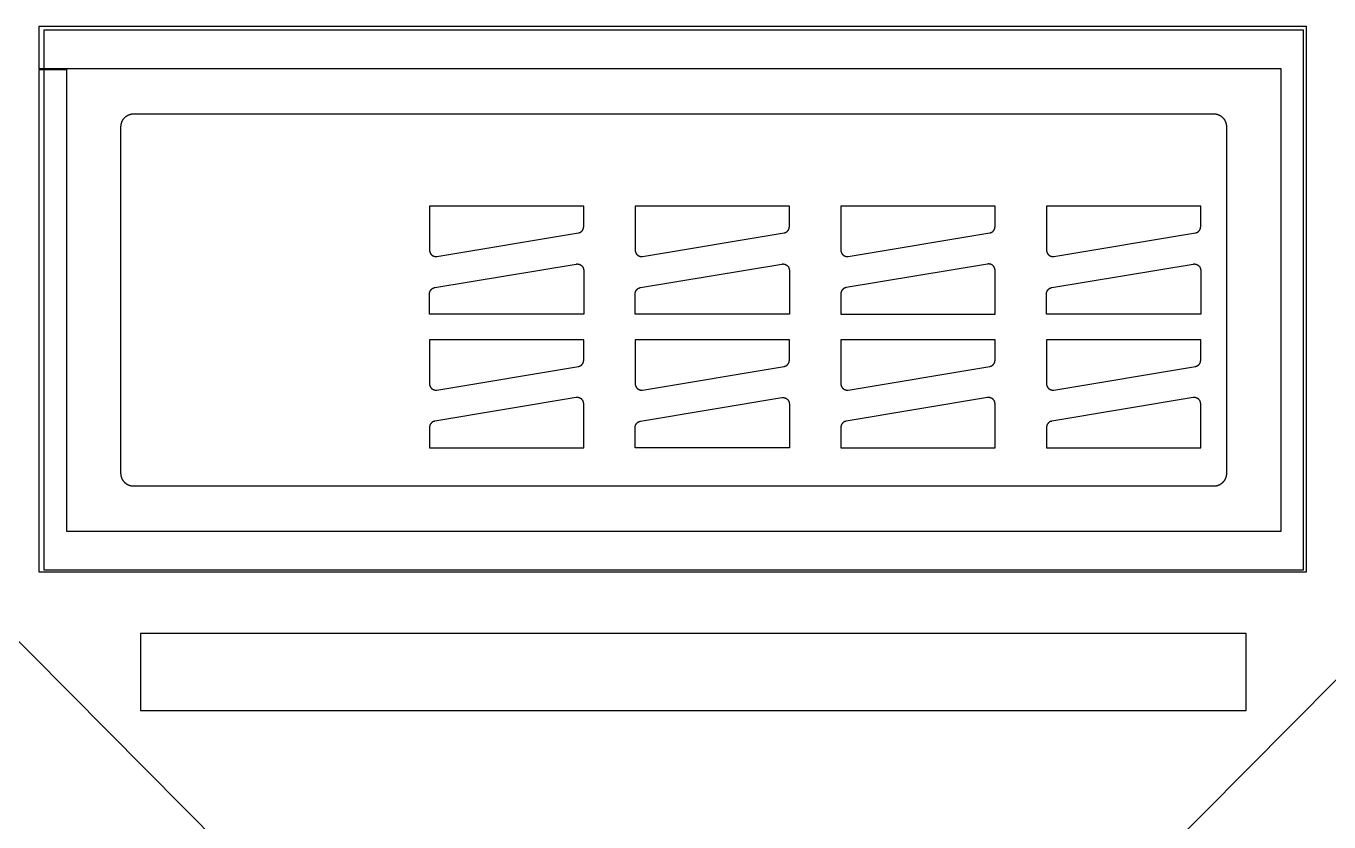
# Model space of a CAD drawing. Header units: inches. Extents: x -71.1 to 24.9, y -42.3 to 5.7.
# Drawn here: x -35.74 to -10.4, y -26.48 to -10.99 of the extents above; entities that cross this region are included whole.
import ezdxf

# ---------------------------------------------------------------- set-up
doc = ezdxf.new("R2010")
doc.units = ezdxf.units.IN
doc.header["$LTSCALE"] = 0.03937
doc.header["$MEASUREMENT"] = 0
for name, color, linetype, true_color in [('pocket', 7, 'Continuous', 0x000000), ('profile - inside', 7, 'Continuous', 0x000000), ('profile - outside', 7, 'Continuous', 0x000000)]:
    doc.layers.add(name, color=color, linetype=linetype, true_color=true_color)

msp = doc.modelspace()

# ---------------------------------------------------------------- linework, layer by layer
at = {"layer": 'pocket'}
for points in [[(-34.961, -11.822), (-35.493, -11.822), (-35.493, -10.989), (-10.846, -10.989), (-10.846, -21.62), (-35.493, -21.62), (-35.493, -11.835), (-34.961, -11.835), (-34.961, -20.822), (-11.336, -20.822), (-11.336, -11.822), (-34.961, -11.822)], [(-34.961, -11.822), (-34.961, -20.822)], [(-11.336, -11.822), (-34.961, -11.822)], [(-11.336, -20.822), (-11.336, -11.822)], [(-34.961, -20.822), (-11.336, -20.822)]]:
    msp.add_lwpolyline(points, dxfattribs=at)
at = {"layer": 'profile - inside'}
for points in [[(-33.899, -12.947), (-33.899, -12.941), (-33.898, -12.936), (-33.898, -12.93), (-33.898, -12.924), (-33.897, -12.919), (-33.896, -12.913), (-33.895, -12.907), (-33.894, -12.901), (-33.893, -12.896), (-33.892, -12.89), (-33.891, -12.884), (-33.889, -12.878), (-33.887, -12.872), (-33.885, -12.867), (-33.883, -12.861), (-33.881, -12.855), (-33.879, -12.849), (-33.876, -12.843), (-33.874, -12.838), (-33.871, -12.832), (-33.868, -12.827), (-33.865, -12.821), (-33.861, -12.816), (-33.858, -12.81), (-33.854, -12.805), (-33.851, -12.8), (-33.847, -12.794), (-33.843, -12.789), (-33.839, -12.784), (-33.834, -12.78), (-33.83, -12.775), (-33.825, -12.77), (-33.821, -12.766), (-33.816, -12.761), (-33.811, -12.757), (-33.806, -12.753), (-33.801, -12.749), (-33.796, -12.745), (-33.791, -12.741), (-33.785, -12.738), (-33.78, -12.734), (-33.775, -12.731), (-33.769, -12.728), (-33.763, -12.725), (-33.758, -12.722), (-33.752, -12.719), (-33.746, -12.717), (-33.741, -12.715), (-33.735, -12.712), (-33.729, -12.71), (-33.723, -12.708), (-33.717, -12.707), (-33.712, -12.705), (-33.706, -12.704), (-33.7, -12.702), (-33.694, -12.701), (-33.688, -12.7), (-33.683, -12.699), (-33.677, -12.699), (-33.671, -12.698), (-33.665, -12.698), (-33.66, -12.697), (-33.654, -12.697), (-33.649, -12.697)], [(-33.649, -12.697), (-12.649, -12.697)], [(-12.649, -12.697), (-12.643, -12.697), (-12.638, -12.697), (-12.632, -12.698), (-12.626, -12.698), (-12.62, -12.699), (-12.615, -12.699), (-12.609, -12.7), (-12.603, -12.701), (-12.597, -12.702), (-12.592, -12.704), (-12.586, -12.705), (-12.58, -12.707), (-12.574, -12.708), (-12.568, -12.71), (-12.562, -12.712), (-12.557, -12.715), (-12.551, -12.717), (-12.545, -12.719), (-12.539, -12.722), (-12.534, -12.725), (-12.528, -12.728), (-12.523, -12.731), (-12.517, -12.734), (-12.512, -12.738), (-12.507, -12.741), (-12.501, -12.745), (-12.496, -12.749), (-12.491, -12.753), (-12.486, -12.757), (-12.481, -12.761), (-12.477, -12.766), (-12.472, -12.77), (-12.467, -12.775), (-12.463, -12.78), (-12.459, -12.784), (-12.455, -12.789), (-12.451, -12.794), (-12.447, -12.8), (-12.443, -12.805), (-12.439, -12.81), (-12.436, -12.816), (-12.433, -12.821), (-12.43, -12.827), (-12.427, -12.832), (-12.424, -12.838), (-12.421, -12.843), (-12.419, -12.849), (-12.416, -12.855), (-12.414, -12.861), (-12.412, -12.867), (-12.41, -12.872), (-12.408, -12.878), (-12.407, -12.884), (-12.405, -12.89), (-12.404, -12.896), (-12.403, -12.901), (-12.402, -12.907), (-12.401, -12.913), (-12.4, -12.919), (-12.4, -12.924), (-12.399, -12.93), (-12.399, -12.936), (-12.399, -12.941), (-12.399, -12.947)], [(-33.899, -19.697), (-33.899, -12.947)], [(-12.399, -12.947), (-12.399, -19.697)], [(-33.649, -19.947), (-33.654, -19.947), (-33.66, -19.947), (-33.665, -19.946), (-33.671, -19.946), (-33.677, -19.945), (-33.683, -19.945), (-33.688, -19.944), (-33.694, -19.943), (-33.7, -19.942), (-33.706, -19.94), (-33.712, -19.939), (-33.717, -19.937), (-33.723, -19.936), (-33.729, -19.934), (-33.735, -19.932), (-33.741, -19.929), (-33.746, -19.927), (-33.752, -19.925), (-33.758, -19.922), (-33.763, -19.919), (-33.769, -19.916), (-33.775, -19.913), (-33.78, -19.91), (-33.785, -19.906), (-33.791, -19.903), (-33.796, -19.899), (-33.801, -19.895), (-33.806, -19.891), (-33.811, -19.887), (-33.816, -19.883), (-33.821, -19.878), (-33.825, -19.874), (-33.83, -19.869), (-33.834, -19.864), (-33.839, -19.859), (-33.843, -19.855), (-33.847, -19.849), (-33.851, -19.844), (-33.854, -19.839), (-33.858, -19.834), (-33.861, -19.828), (-33.865, -19.823), (-33.868, -19.817), (-33.871, -19.812), (-33.874, -19.806), (-33.876, -19.8), (-33.879, -19.795), (-33.881, -19.789), (-33.883, -19.783), (-33.885, -19.777), (-33.887, -19.772), (-33.889, -19.766), (-33.891, -19.76), (-33.892, -19.754), (-33.893, -19.748), (-33.894, -19.742), (-33.895, -19.737), (-33.896, -19.731), (-33.897, -19.725), (-33.898, -19.719), (-33.898, -19.714), (-33.898, -19.708), (-33.899, -19.702), (-33.899, -19.697)], [(-12.399, -19.697), (-12.399, -19.702), (-12.399, -19.708), (-12.399, -19.714), (-12.4, -19.719), (-12.4, -19.725), (-12.401, -19.731), (-12.402, -19.737), (-12.403, -19.742), (-12.404, -19.748), (-12.405, -19.754), (-12.407, -19.76), (-12.408, -19.766), (-12.41, -19.772), (-12.412, -19.777), (-12.414, -19.783), (-12.416, -19.789), (-12.419, -19.795), (-12.421, -19.8), (-12.424, -19.806), (-12.427, -19.812), (-12.43, -19.817), (-12.433, -19.823), (-12.436, -19.828), (-12.439, -19.834), (-12.443, -19.839), (-12.447, -19.844), (-12.451, -19.849), (-12.455, -19.855), (-12.459, -19.859), (-12.463, -19.864), (-12.467, -19.869), (-12.472, -19.874), (-12.477, -19.878), (-12.481, -19.883), (-12.486, -19.887), (-12.491, -19.891), (-12.496, -19.895), (-12.501, -19.899), (-12.507, -19.903), (-12.512, -19.906), (-12.517, -19.91), (-12.523, -19.913), (-12.528, -19.916), (-12.534, -19.919), (-12.539, -19.922), (-12.545, -19.925), (-12.551, -19.927), (-12.557, -19.929), (-12.562, -19.932), (-12.568, -19.934), (-12.574, -19.936), (-12.58, -19.937), (-12.586, -19.939), (-12.592, -19.94), (-12.597, -19.942), (-12.603, -19.943), (-12.609, -19.944), (-12.615, -19.945), (-12.62, -19.945), (-12.626, -19.946), (-12.632, -19.946), (-12.638, -19.947), (-12.643, -19.947), (-12.649, -19.947)], [(-12.649, -19.947), (-33.649, -19.947)]]:
    msp.add_lwpolyline(points, dxfattribs=at)
at = {"layer": 'profile - outside'}
for points in [[(-10.899, -11.072), (-35.399, -11.072)], [(-35.399, -11.072), (-35.399, -11.822)], [(-10.899, -11.822), (-10.899, -11.072)], [(-35.399, -11.822), (-35.399, -20.822)], [(-10.899, -20.822), (-10.899, -11.822)], [(-24.899, -14.497), (-27.899, -14.497)], [(-27.899, -14.497), (-27.899, -15.35)], [(-24.899, -14.892), (-24.899, -14.497)], [(-20.899, -14.497), (-23.899, -14.497)], [(-23.899, -14.497), (-23.899, -15.35)], [(-20.899, -14.892), (-20.899, -14.497)], [(-16.899, -14.497), (-19.899, -14.497)], [(-19.899, -14.497), (-19.899, -15.35)], [(-16.899, -14.892), (-16.899, -14.497)], [(-12.899, -14.497), (-15.899, -14.497)], [(-15.899, -14.497), (-15.899, -15.35)], [(-12.899, -14.892), (-12.899, -14.497)], [(-25.003, -15.015), (-25.001, -15.014), (-24.998, -15.014), (-24.996, -15.013), (-24.993, -15.013), (-24.991, -15.012), (-24.988, -15.011), (-24.986, -15.011), (-24.983, -15.01), (-24.98, -15.009), (-24.978, -15.008), (-24.975, -15.007), (-24.973, -15.006), (-24.97, -15.005), (-24.968, -15.004), (-24.966, -15.002), (-24.963, -15.001), (-24.961, -15), (-24.958, -14.998), (-24.956, -14.997), (-24.954, -14.995), (-24.951, -14.994), (-24.949, -14.992), (-24.947, -14.99), (-24.945, -14.988), (-24.942, -14.987), (-24.94, -14.985), (-24.938, -14.983), (-24.936, -14.981), (-24.934, -14.979), (-24.932, -14.977), (-24.93, -14.975), (-24.928, -14.972), (-24.926, -14.97), (-24.925, -14.968), (-24.923, -14.966), (-24.921, -14.963), (-24.92, -14.961), (-24.918, -14.959), (-24.917, -14.956), (-24.915, -14.954), (-24.914, -14.951), (-24.912, -14.949), (-24.911, -14.946), (-24.91, -14.944), (-24.909, -14.941), (-24.908, -14.939), (-24.907, -14.936), (-24.906, -14.933), (-24.905, -14.931), (-24.904, -14.928), (-24.903, -14.925), (-24.903, -14.923), (-24.902, -14.92), (-24.901, -14.918), (-24.901, -14.915), (-24.9, -14.912), (-24.9, -14.91), (-24.9, -14.907), (-24.899, -14.904), (-24.899, -14.902), (-24.899, -14.899), (-24.899, -14.897), (-24.899, -14.894), (-24.899, -14.892)], [(-21.003, -15.015), (-21.001, -15.014), (-20.998, -15.014), (-20.996, -15.013), (-20.993, -15.013), (-20.991, -15.012), (-20.988, -15.011), (-20.986, -15.011), (-20.983, -15.01), (-20.98, -15.009), (-20.978, -15.008), (-20.975, -15.007), (-20.973, -15.006), (-20.97, -15.005), (-20.968, -15.004), (-20.966, -15.002), (-20.963, -15.001), (-20.961, -15), (-20.958, -14.998), (-20.956, -14.997), (-20.954, -14.995), (-20.951, -14.994), (-20.949, -14.992), (-20.947, -14.99), (-20.945, -14.988), (-20.942, -14.987), (-20.94, -14.985), (-20.938, -14.983), (-20.936, -14.981), (-20.934, -14.979), (-20.932, -14.977), (-20.93, -14.975), (-20.928, -14.972), (-20.926, -14.97), (-20.925, -14.968), (-20.923, -14.966), (-20.921, -14.963), (-20.92, -14.961), (-20.918, -14.959), (-20.917, -14.956), (-20.915, -14.954), (-20.914, -14.951), (-20.912, -14.949), (-20.911, -14.946), (-20.91, -14.944), (-20.909, -14.941), (-20.908, -14.939), (-20.907, -14.936), (-20.906, -14.933), (-20.905, -14.931), (-20.904, -14.928), (-20.903, -14.925), (-20.903, -14.923), (-20.902, -14.92), (-20.901, -14.918), (-20.901, -14.915), (-20.9, -14.912), (-20.9, -14.91), (-20.9, -14.907), (-20.899, -14.904), (-20.899, -14.902), (-20.899, -14.899), (-20.899, -14.897), (-20.899, -14.894), (-20.899, -14.892)], [(-17.003, -15.015), (-17.001, -15.014), (-16.998, -15.014), (-16.996, -15.013), (-16.993, -15.013), (-16.991, -15.012), (-16.988, -15.011), (-16.986, -15.011), (-16.983, -15.01), (-16.98, -15.009), (-16.978, -15.008), (-16.975, -15.007), (-16.973, -15.006), (-16.97, -15.005), (-16.968, -15.004), (-16.966, -15.002), (-16.963, -15.001), (-16.961, -15), (-16.958, -14.998), (-16.956, -14.997), (-16.954, -14.995), (-16.951, -14.994), (-16.949, -14.992), (-16.947, -14.99), (-16.945, -14.988), (-16.942, -14.987), (-16.94, -14.985), (-16.938, -14.983), (-16.936, -14.981), (-16.934, -14.979), (-16.932, -14.977), (-16.93, -14.975), (-16.928, -14.972), (-16.926, -14.97), (-16.925, -14.968), (-16.923, -14.966), (-16.921, -14.963), (-16.92, -14.961), (-16.918, -14.959), (-16.917, -14.956), (-16.915, -14.954), (-16.914, -14.951), (-16.912, -14.949), (-16.911, -14.946), (-16.91, -14.944), (-16.909, -14.941), (-16.908, -14.939), (-16.907, -14.936), (-16.906, -14.933), (-16.905, -14.931), (-16.904, -14.928), (-16.903, -14.925), (-16.903, -14.923), (-16.902, -14.92), (-16.901, -14.918), (-16.901, -14.915), (-16.9, -14.912), (-16.9, -14.91), (-16.9, -14.907), (-16.899, -14.904), (-16.899, -14.902), (-16.899, -14.899), (-16.899, -14.897), (-16.899, -14.894), (-16.899, -14.892)], [(-13.003, -15.015), (-13.001, -15.014), (-12.998, -15.014), (-12.996, -15.013), (-12.993, -15.013), (-12.991, -15.012), (-12.988, -15.011), (-12.986, -15.011), (-12.983, -15.01), (-12.98, -15.009), (-12.978, -15.008), (-12.975, -15.007), (-12.973, -15.006), (-12.97, -15.005), (-12.968, -15.004), (-12.966, -15.002), (-12.963, -15.001), (-12.961, -15), (-12.958, -14.998), (-12.956, -14.997), (-12.954, -14.995), (-12.951, -14.994), (-12.949, -14.992), (-12.947, -14.99), (-12.945, -14.988), (-12.942, -14.987), (-12.94, -14.985), (-12.938, -14.983), (-12.936, -14.981), (-12.934, -14.979), (-12.932, -14.977), (-12.93, -14.975), (-12.928, -14.972), (-12.926, -14.97), (-12.925, -14.968), (-12.923, -14.966), (-12.921, -14.963), (-12.92, -14.961), (-12.918, -14.959), (-12.917, -14.956), (-12.915, -14.954), (-12.914, -14.951), (-12.912, -14.949), (-12.911, -14.946), (-12.91, -14.944), (-12.909, -14.941), (-12.908, -14.939), (-12.907, -14.936), (-12.906, -14.933), (-12.905, -14.931), (-12.904, -14.928), (-12.903, -14.925), (-12.903, -14.923), (-12.902, -14.92), (-12.901, -14.918), (-12.901, -14.915), (-12.9, -14.912), (-12.9, -14.91), (-12.9, -14.907), (-12.899, -14.904), (-12.899, -14.902), (-12.899, -14.899), (-12.899, -14.897), (-12.899, -14.894), (-12.899, -14.892)], [(-27.753, -15.473), (-25.003, -15.015)], [(-23.753, -15.473), (-21.003, -15.015)], [(-19.753, -15.473), (-17.003, -15.015)], [(-15.753, -15.473), (-13.003, -15.015)], [(-27.899, -15.35), (-27.899, -15.353), (-27.898, -15.357), (-27.898, -15.36), (-27.898, -15.363), (-27.898, -15.367), (-27.897, -15.37), (-27.896, -15.373), (-27.896, -15.377), (-27.895, -15.38), (-27.894, -15.383), (-27.893, -15.386), (-27.892, -15.39), (-27.891, -15.393), (-27.89, -15.396), (-27.888, -15.399), (-27.887, -15.402), (-27.886, -15.406), (-27.884, -15.409), (-27.882, -15.412), (-27.881, -15.415), (-27.879, -15.418), (-27.877, -15.42), (-27.875, -15.423), (-27.873, -15.426), (-27.871, -15.429), (-27.869, -15.431), (-27.866, -15.434), (-27.864, -15.436), (-27.862, -15.439), (-27.859, -15.441), (-27.857, -15.443), (-27.854, -15.445), (-27.852, -15.447), (-27.849, -15.449), (-27.847, -15.451), (-27.844, -15.453), (-27.841, -15.455), (-27.838, -15.457), (-27.835, -15.459), (-27.832, -15.46), (-27.829, -15.462), (-27.826, -15.463), (-27.823, -15.465), (-27.82, -15.466), (-27.817, -15.467), (-27.813, -15.468), (-27.81, -15.469), (-27.807, -15.47), (-27.804, -15.471), (-27.8, -15.472), (-27.797, -15.473), (-27.793, -15.473), (-27.79, -15.474), (-27.787, -15.474), (-27.783, -15.475), (-27.78, -15.475), (-27.776, -15.475), (-27.773, -15.475), (-27.77, -15.475), (-27.766, -15.475), (-27.763, -15.474), (-27.76, -15.474), (-27.756, -15.474), (-27.753, -15.473)], [(-23.899, -15.35), (-23.899, -15.353), (-23.898, -15.357), (-23.898, -15.36), (-23.898, -15.363), (-23.898, -15.367), (-23.897, -15.37), (-23.896, -15.373), (-23.896, -15.377), (-23.895, -15.38), (-23.894, -15.383), (-23.893, -15.386), (-23.892, -15.39), (-23.891, -15.393), (-23.89, -15.396), (-23.888, -15.399), (-23.887, -15.402), (-23.886, -15.406), (-23.884, -15.409), (-23.882, -15.412), (-23.881, -15.415), (-23.879, -15.418), (-23.877, -15.42), (-23.875, -15.423), (-23.873, -15.426), (-23.871, -15.429), (-23.869, -15.431), (-23.866, -15.434), (-23.864, -15.436), (-23.862, -15.439), (-23.859, -15.441), (-23.857, -15.443), (-23.854, -15.445), (-23.852, -15.447), (-23.849, -15.449), (-23.847, -15.451), (-23.844, -15.453), (-23.841, -15.455), (-23.838, -15.457), (-23.835, -15.459), (-23.832, -15.46), (-23.829, -15.462), (-23.826, -15.463), (-23.823, -15.465), (-23.82, -15.466), (-23.817, -15.467), (-23.813, -15.468), (-23.81, -15.469), (-23.807, -15.47), (-23.804, -15.471), (-23.8, -15.472), (-23.797, -15.473), (-23.793, -15.473), (-23.79, -15.474), (-23.787, -15.474), (-23.783, -15.475), (-23.78, -15.475), (-23.776, -15.475), (-23.773, -15.475), (-23.77, -15.475), (-23.766, -15.475), (-23.763, -15.474), (-23.76, -15.474), (-23.756, -15.474), (-23.753, -15.473)], [(-19.899, -15.35), (-19.899, -15.353), (-19.898, -15.357), (-19.898, -15.36), (-19.898, -15.363), (-19.898, -15.367), (-19.897, -15.37), (-19.896, -15.373), (-19.896, -15.377), (-19.895, -15.38), (-19.894, -15.383), (-19.893, -15.386), (-19.892, -15.39), (-19.891, -15.393), (-19.89, -15.396), (-19.888, -15.399), (-19.887, -15.402), (-19.886, -15.406), (-19.884, -15.409), (-19.882, -15.412), (-19.881, -15.415), (-19.879, -15.418), (-19.877, -15.42), (-19.875, -15.423), (-19.873, -15.426), (-19.871, -15.429), (-19.869, -15.431), (-19.866, -15.434), (-19.864, -15.436), (-19.862, -15.439), (-19.859, -15.441), (-19.857, -15.443), (-19.854, -15.445), (-19.852, -15.447), (-19.849, -15.449), (-19.847, -15.451), (-19.844, -15.453), (-19.841, -15.455), (-19.838, -15.457), (-19.835, -15.459), (-19.832, -15.46), (-19.829, -15.462), (-19.826, -15.463), (-19.823, -15.465), (-19.82, -15.466), (-19.817, -15.467), (-19.813, -15.468), (-19.81, -15.469), (-19.807, -15.47), (-19.804, -15.471), (-19.8, -15.472), (-19.797, -15.473), (-19.793, -15.473), (-19.79, -15.474), (-19.787, -15.474), (-19.783, -15.475), (-19.78, -15.475), (-19.776, -15.475), (-19.773, -15.475), (-19.77, -15.475), (-19.766, -15.475), (-19.763, -15.474), (-19.76, -15.474), (-19.756, -15.474), (-19.753, -15.473)], [(-15.899, -15.35), (-15.899, -15.353), (-15.898, -15.357), (-15.898, -15.36), (-15.898, -15.363), (-15.898, -15.367), (-15.897, -15.37), (-15.896, -15.373), (-15.896, -15.377), (-15.895, -15.38), (-15.894, -15.383), (-15.893, -15.386), (-15.892, -15.39), (-15.891, -15.393), (-15.89, -15.396), (-15.888, -15.399), (-15.887, -15.402), (-15.886, -15.406), (-15.884, -15.409), (-15.882, -15.412), (-15.881, -15.415), (-15.879, -15.418), (-15.877, -15.42), (-15.875, -15.423), (-15.873, -15.426), (-15.871, -15.429), (-15.869, -15.431), (-15.866, -15.434), (-15.864, -15.436), (-15.862, -15.439), (-15.859, -15.441), (-15.857, -15.443), (-15.854, -15.445), (-15.852, -15.447), (-15.849, -15.449), (-15.847, -15.451), (-15.844, -15.453), (-15.841, -15.455), (-15.838, -15.457), (-15.835, -15.459), (-15.832, -15.46), (-15.829, -15.462), (-15.826, -15.463), (-15.823, -15.465), (-15.82, -15.466), (-15.817, -15.467), (-15.813, -15.468), (-15.81, -15.469), (-15.807, -15.47), (-15.804, -15.471), (-15.8, -15.472), (-15.797, -15.473), (-15.793, -15.473), (-15.79, -15.474), (-15.787, -15.474), (-15.783, -15.475), (-15.78, -15.475), (-15.776, -15.475), (-15.773, -15.475), (-15.77, -15.475), (-15.766, -15.475), (-15.763, -15.474), (-15.76, -15.474), (-15.756, -15.474), (-15.753, -15.473)], [(-27.795, -16.08), (-25.045, -15.622)], [(-25.045, -15.622), (-25.041, -15.621), (-25.038, -15.621), (-25.035, -15.62), (-25.031, -15.62), (-25.028, -15.62), (-25.025, -15.62), (-25.021, -15.62), (-25.018, -15.62), (-25.014, -15.62), (-25.011, -15.621), (-25.008, -15.621), (-25.004, -15.622), (-25.001, -15.622), (-24.998, -15.623), (-24.994, -15.624), (-24.991, -15.624), (-24.988, -15.625), (-24.984, -15.626), (-24.981, -15.628), (-24.978, -15.629), (-24.975, -15.63), (-24.971, -15.632), (-24.968, -15.633), (-24.965, -15.635), (-24.962, -15.636), (-24.959, -15.638), (-24.957, -15.64), (-24.954, -15.642), (-24.951, -15.643), (-24.948, -15.645), (-24.946, -15.647), (-24.943, -15.65), (-24.941, -15.652), (-24.938, -15.654), (-24.936, -15.656), (-24.934, -15.659), (-24.931, -15.661), (-24.929, -15.664), (-24.927, -15.666), (-24.925, -15.669), (-24.923, -15.672), (-24.921, -15.674), (-24.919, -15.677), (-24.917, -15.68), (-24.915, -15.683), (-24.914, -15.686), (-24.912, -15.689), (-24.911, -15.692), (-24.909, -15.696), (-24.908, -15.699), (-24.907, -15.702), (-24.906, -15.705), (-24.904, -15.708), (-24.904, -15.712), (-24.903, -15.715), (-24.902, -15.718), (-24.901, -15.722), (-24.901, -15.725), (-24.9, -15.728), (-24.9, -15.732), (-24.899, -15.735), (-24.899, -15.738), (-24.899, -15.742), (-24.899, -15.745)], [(-23.795, -16.08), (-21.045, -15.622)], [(-21.045, -15.622), (-21.041, -15.621), (-21.038, -15.621), (-21.035, -15.62), (-21.031, -15.62), (-21.028, -15.62), (-21.025, -15.62), (-21.021, -15.62), (-21.018, -15.62), (-21.014, -15.62), (-21.011, -15.621), (-21.008, -15.621), (-21.004, -15.622), (-21.001, -15.622), (-20.998, -15.623), (-20.994, -15.624), (-20.991, -15.624), (-20.988, -15.625), (-20.984, -15.626), (-20.981, -15.628), (-20.978, -15.629), (-20.975, -15.63), (-20.971, -15.632), (-20.968, -15.633), (-20.965, -15.635), (-20.962, -15.636), (-20.959, -15.638), (-20.957, -15.64), (-20.954, -15.642), (-20.951, -15.643), (-20.948, -15.645), (-20.946, -15.647), (-20.943, -15.65), (-20.941, -15.652), (-20.938, -15.654), (-20.936, -15.656), (-20.934, -15.659), (-20.931, -15.661), (-20.929, -15.664), (-20.927, -15.666), (-20.925, -15.669), (-20.923, -15.672), (-20.921, -15.674), (-20.919, -15.677), (-20.917, -15.68), (-20.915, -15.683), (-20.914, -15.686), (-20.912, -15.689), (-20.911, -15.692), (-20.909, -15.696), (-20.908, -15.699), (-20.907, -15.702), (-20.906, -15.705), (-20.904, -15.708), (-20.904, -15.712), (-20.903, -15.715), (-20.902, -15.718), (-20.901, -15.722), (-20.901, -15.725), (-20.9, -15.728), (-20.9, -15.732), (-20.899, -15.735), (-20.899, -15.738), (-20.899, -15.742), (-20.899, -15.745)], [(-17.044, -15.622), (-19.794, -16.08)], [(-16.899, -15.745), (-16.899, -15.742), (-16.899, -15.738), (-16.899, -15.735), (-16.899, -15.732), (-16.9, -15.728), (-16.9, -15.725), (-16.901, -15.722), (-16.902, -15.718), (-16.902, -15.715), (-16.903, -15.712), (-16.904, -15.708), (-16.905, -15.705), (-16.906, -15.702), (-16.908, -15.699), (-16.909, -15.696), (-16.91, -15.692), (-16.912, -15.689), (-16.913, -15.686), (-16.915, -15.683), (-16.917, -15.68), (-16.919, -15.677), (-16.92, -15.674), (-16.922, -15.672), (-16.924, -15.669), (-16.927, -15.666), (-16.929, -15.664), (-16.931, -15.661), (-16.933, -15.659), (-16.936, -15.656), (-16.938, -15.654), (-16.94, -15.652), (-16.943, -15.65), (-16.945, -15.647), (-16.948, -15.645), (-16.951, -15.643), (-16.953, -15.642), (-16.956, -15.64), (-16.959, -15.638), (-16.962, -15.636), (-16.965, -15.635), (-16.968, -15.633), (-16.971, -15.632), (-16.974, -15.63), (-16.977, -15.629), (-16.981, -15.628), (-16.984, -15.626), (-16.987, -15.625), (-16.99, -15.624), (-16.994, -15.624), (-16.997, -15.623), (-17.001, -15.622), (-17.004, -15.622), (-17.007, -15.621), (-17.011, -15.621), (-17.014, -15.62), (-17.017, -15.62), (-17.021, -15.62), (-17.024, -15.62), (-17.028, -15.62), (-17.031, -15.62), (-17.034, -15.62), (-17.038, -15.621), (-17.041, -15.621), (-17.044, -15.622)], [(-15.795, -16.08), (-13.045, -15.622)], [(-13.045, -15.622), (-13.041, -15.621), (-13.038, -15.621), (-13.035, -15.62), (-13.031, -15.62), (-13.028, -15.62), (-13.025, -15.62), (-13.021, -15.62), (-13.018, -15.62), (-13.014, -15.62), (-13.011, -15.621), (-13.008, -15.621), (-13.004, -15.622), (-13.001, -15.622), (-12.998, -15.623), (-12.994, -15.624), (-12.991, -15.624), (-12.988, -15.625), (-12.984, -15.626), (-12.981, -15.628), (-12.978, -15.629), (-12.975, -15.63), (-12.971, -15.632), (-12.968, -15.633), (-12.965, -15.635), (-12.962, -15.636), (-12.959, -15.638), (-12.957, -15.64), (-12.954, -15.642), (-12.951, -15.643), (-12.948, -15.645), (-12.946, -15.647), (-12.943, -15.65), (-12.941, -15.652), (-12.938, -15.654), (-12.936, -15.656), (-12.934, -15.659), (-12.931, -15.661), (-12.929, -15.664), (-12.927, -15.666), (-12.925, -15.669), (-12.923, -15.672), (-12.921, -15.674), (-12.919, -15.677), (-12.917, -15.68), (-12.915, -15.683), (-12.914, -15.686), (-12.912, -15.689), (-12.911, -15.692), (-12.909, -15.696), (-12.908, -15.699), (-12.907, -15.702), (-12.906, -15.705), (-12.904, -15.708), (-12.904, -15.712), (-12.903, -15.715), (-12.902, -15.718), (-12.901, -15.722), (-12.901, -15.725), (-12.9, -15.728), (-12.9, -15.732), (-12.899, -15.735), (-12.899, -15.738), (-12.899, -15.742), (-12.899, -15.745)], [(-24.899, -15.745), (-24.899, -16.597)], [(-20.899, -15.745), (-20.899, -16.597)], [(-16.899, -16.597), (-16.899, -15.745)], [(-12.899, -15.745), (-12.899, -16.597)], [(-27.899, -16.203), (-27.899, -16.201), (-27.899, -16.198), (-27.899, -16.196), (-27.899, -16.193), (-27.898, -16.19), (-27.898, -16.188), (-27.898, -16.185), (-27.897, -16.183), (-27.897, -16.18), (-27.896, -16.177), (-27.896, -16.175), (-27.895, -16.172), (-27.894, -16.169), (-27.894, -16.167), (-27.893, -16.164), (-27.892, -16.162), (-27.891, -16.159), (-27.89, -16.156), (-27.889, -16.154), (-27.888, -16.151), (-27.886, -16.149), (-27.885, -16.146), (-27.884, -16.144), (-27.882, -16.141), (-27.881, -16.139), (-27.88, -16.136), (-27.878, -16.134), (-27.876, -16.132), (-27.875, -16.129), (-27.873, -16.127), (-27.871, -16.125), (-27.869, -16.122), (-27.868, -16.12), (-27.866, -16.118), (-27.864, -16.116), (-27.862, -16.114), (-27.86, -16.112), (-27.857, -16.11), (-27.855, -16.108), (-27.853, -16.107), (-27.851, -16.105), (-27.849, -16.103), (-27.846, -16.101), (-27.844, -16.1), (-27.842, -16.098), (-27.839, -16.097), (-27.837, -16.095), (-27.835, -16.094), (-27.832, -16.093), (-27.83, -16.091), (-27.827, -16.09), (-27.825, -16.089), (-27.822, -16.088), (-27.82, -16.087), (-27.817, -16.086), (-27.815, -16.085), (-27.812, -16.084), (-27.81, -16.083), (-27.807, -16.083), (-27.805, -16.082), (-27.802, -16.081), (-27.8, -16.081), (-27.797, -16.08), (-27.795, -16.08)], [(-27.899, -16.597), (-27.899, -16.203)], [(-23.899, -16.203), (-23.899, -16.201), (-23.899, -16.198), (-23.899, -16.196), (-23.899, -16.193), (-23.898, -16.19), (-23.898, -16.188), (-23.898, -16.185), (-23.897, -16.183), (-23.897, -16.18), (-23.896, -16.177), (-23.896, -16.175), (-23.895, -16.172), (-23.894, -16.169), (-23.894, -16.167), (-23.893, -16.164), (-23.892, -16.162), (-23.891, -16.159), (-23.89, -16.156), (-23.889, -16.154), (-23.888, -16.151), (-23.886, -16.149), (-23.885, -16.146), (-23.884, -16.144), (-23.882, -16.141), (-23.881, -16.139), (-23.88, -16.136), (-23.878, -16.134), (-23.876, -16.132), (-23.875, -16.129), (-23.873, -16.127), (-23.871, -16.125), (-23.869, -16.122), (-23.868, -16.12), (-23.866, -16.118), (-23.864, -16.116), (-23.862, -16.114), (-23.86, -16.112), (-23.857, -16.11), (-23.855, -16.108), (-23.853, -16.107), (-23.851, -16.105), (-23.849, -16.103), (-23.846, -16.101), (-23.844, -16.1), (-23.842, -16.098), (-23.839, -16.097), (-23.837, -16.095), (-23.835, -16.094), (-23.832, -16.093), (-23.83, -16.091), (-23.827, -16.09), (-23.825, -16.089), (-23.822, -16.088), (-23.82, -16.087), (-23.817, -16.086), (-23.815, -16.085), (-23.812, -16.084), (-23.81, -16.083), (-23.807, -16.083), (-23.805, -16.082), (-23.802, -16.081), (-23.8, -16.081), (-23.797, -16.08), (-23.795, -16.08)], [(-23.899, -16.597), (-23.899, -16.203)], [(-19.794, -16.08), (-19.797, -16.08), (-19.799, -16.081), (-19.802, -16.081), (-19.804, -16.082), (-19.807, -16.083), (-19.809, -16.083), (-19.812, -16.084), (-19.814, -16.085), (-19.817, -16.086), (-19.819, -16.087), (-19.822, -16.088), (-19.824, -16.089), (-19.827, -16.09), (-19.829, -16.091), (-19.832, -16.093), (-19.834, -16.094), (-19.837, -16.095), (-19.839, -16.097), (-19.841, -16.098), (-19.844, -16.1), (-19.846, -16.101), (-19.848, -16.103), (-19.851, -16.105), (-19.853, -16.107), (-19.855, -16.108), (-19.857, -16.11), (-19.859, -16.112), (-19.861, -16.114), (-19.863, -16.116), (-19.865, -16.118), (-19.867, -16.12), (-19.869, -16.122), (-19.871, -16.125), (-19.873, -16.127), (-19.874, -16.129), (-19.876, -16.132), (-19.878, -16.134), (-19.879, -16.136), (-19.881, -16.139), (-19.882, -16.141), (-19.884, -16.144), (-19.885, -16.146), (-19.886, -16.149), (-19.887, -16.151), (-19.888, -16.154), (-19.89, -16.156), (-19.891, -16.159), (-19.891, -16.162), (-19.892, -16.164), (-19.893, -16.167), (-19.894, -16.169), (-19.895, -16.172), (-19.895, -16.175), (-19.896, -16.177), (-19.896, -16.18), (-19.897, -16.183), (-19.897, -16.185), (-19.898, -16.188), (-19.898, -16.19), (-19.898, -16.193), (-19.898, -16.196), (-19.899, -16.198), (-19.899, -16.201), (-19.899, -16.203)], [(-19.899, -16.203), (-19.899, -16.597)], [(-15.899, -16.203), (-15.899, -16.201), (-15.899, -16.198), (-15.899, -16.196), (-15.899, -16.193), (-15.898, -16.19), (-15.898, -16.188), (-15.898, -16.185), (-15.897, -16.183), (-15.897, -16.18), (-15.896, -16.177), (-15.896, -16.175), (-15.895, -16.172), (-15.894, -16.169), (-15.894, -16.167), (-15.893, -16.164), (-15.892, -16.162), (-15.891, -16.159), (-15.89, -16.156), (-15.889, -16.154), (-15.888, -16.151), (-15.886, -16.149), (-15.885, -16.146), (-15.884, -16.144), (-15.882, -16.141), (-15.881, -16.139), (-15.88, -16.136), (-15.878, -16.134), (-15.876, -16.132), (-15.875, -16.129), (-15.873, -16.127), (-15.871, -16.125), (-15.869, -16.122), (-15.868, -16.12), (-15.866, -16.118), (-15.864, -16.116), (-15.862, -16.114), (-15.86, -16.112), (-15.857, -16.11), (-15.855, -16.108), (-15.853, -16.107), (-15.851, -16.105), (-15.849, -16.103), (-15.846, -16.101), (-15.844, -16.1), (-15.842, -16.098), (-15.839, -16.097), (-15.837, -16.095), (-15.835, -16.094), (-15.832, -16.093), (-15.83, -16.091), (-15.827, -16.09), (-15.825, -16.089), (-15.822, -16.088), (-15.82, -16.087), (-15.817, -16.086), (-15.815, -16.085), (-15.812, -16.084), (-15.81, -16.083), (-15.807, -16.083), (-15.805, -16.082), (-15.802, -16.081), (-15.8, -16.081), (-15.797, -16.08), (-15.795, -16.08)], [(-15.899, -16.597), (-15.899, -16.203)], [(-24.899, -16.597), (-27.899, -16.597)], [(-20.899, -16.597), (-23.899, -16.597)], [(-19.899, -16.597), (-16.899, -16.597)], [(-12.899, -16.597), (-15.899, -16.597)], [(-24.899, -17.097), (-27.899, -17.097)], [(-27.899, -17.097), (-27.899, -17.95)], [(-24.899, -17.492), (-24.899, -17.097)], [(-20.899, -17.097), (-23.899, -17.097)], [(-23.899, -17.097), (-23.899, -17.95)], [(-20.899, -17.492), (-20.899, -17.097)], [(-16.899, -17.097), (-19.899, -17.097)], [(-19.899, -17.097), (-19.899, -17.95)], [(-16.899, -17.492), (-16.899, -17.097)], [(-12.899, -17.097), (-15.899, -17.097)], [(-15.899, -17.097), (-15.899, -17.95)], [(-12.899, -17.492), (-12.899, -17.097)], [(-27.753, -18.073), (-25.003, -17.615)], [(-25.003, -17.615), (-25.001, -17.614), (-24.998, -17.614), (-24.996, -17.613), (-24.993, -17.613), (-24.991, -17.612), (-24.988, -17.611), (-24.986, -17.611), (-24.983, -17.61), (-24.98, -17.609), (-24.978, -17.608), (-24.975, -17.607), (-24.973, -17.606), (-24.97, -17.605), (-24.968, -17.603), (-24.966, -17.602), (-24.963, -17.601), (-24.961, -17.6), (-24.958, -17.598), (-24.956, -17.597), (-24.954, -17.595), (-24.951, -17.593), (-24.949, -17.592), (-24.947, -17.59), (-24.945, -17.588), (-24.942, -17.586), (-24.94, -17.585), (-24.938, -17.583), (-24.936, -17.581), (-24.934, -17.579), (-24.932, -17.577), (-24.93, -17.574), (-24.928, -17.572), (-24.926, -17.57), (-24.925, -17.568), (-24.923, -17.566), (-24.921, -17.563), (-24.92, -17.561), (-24.918, -17.558), (-24.917, -17.556), (-24.915, -17.554), (-24.914, -17.551), (-24.912, -17.549), (-24.911, -17.546), (-24.91, -17.544), (-24.909, -17.541), (-24.908, -17.538), (-24.907, -17.536), (-24.906, -17.533), (-24.905, -17.531), (-24.904, -17.528), (-24.903, -17.525), (-24.903, -17.523), (-24.902, -17.52), (-24.901, -17.517), (-24.901, -17.515), (-24.9, -17.512), (-24.9, -17.51), (-24.9, -17.507), (-24.899, -17.504), (-24.899, -17.502), (-24.899, -17.499), (-24.899, -17.497), (-24.899, -17.494), (-24.899, -17.492)], [(-23.753, -18.073), (-21.003, -17.615)], [(-21.003, -17.615), (-21.001, -17.614), (-20.998, -17.614), (-20.996, -17.613), (-20.993, -17.613), (-20.991, -17.612), (-20.988, -17.611), (-20.986, -17.611), (-20.983, -17.61), (-20.98, -17.609), (-20.978, -17.608), (-20.975, -17.607), (-20.973, -17.606), (-20.97, -17.605), (-20.968, -17.603), (-20.966, -17.602), (-20.963, -17.601), (-20.961, -17.6), (-20.958, -17.598), (-20.956, -17.597), (-20.954, -17.595), (-20.951, -17.593), (-20.949, -17.592), (-20.947, -17.59), (-20.945, -17.588), (-20.942, -17.586), (-20.94, -17.585), (-20.938, -17.583), (-20.936, -17.581), (-20.934, -17.579), (-20.932, -17.577), (-20.93, -17.574), (-20.928, -17.572), (-20.926, -17.57), (-20.925, -17.568), (-20.923, -17.566), (-20.921, -17.563), (-20.92, -17.561), (-20.918, -17.558), (-20.917, -17.556), (-20.915, -17.554), (-20.914, -17.551), (-20.912, -17.549), (-20.911, -17.546), (-20.91, -17.544), (-20.909, -17.541), (-20.908, -17.538), (-20.907, -17.536), (-20.906, -17.533), (-20.905, -17.531), (-20.904, -17.528), (-20.903, -17.525), (-20.903, -17.523), (-20.902, -17.52), (-20.901, -17.517), (-20.901, -17.515), (-20.9, -17.512), (-20.9, -17.51), (-20.9, -17.507), (-20.899, -17.504), (-20.899, -17.502), (-20.899, -17.499), (-20.899, -17.497), (-20.899, -17.494), (-20.899, -17.492)], [(-19.753, -18.073), (-17.003, -17.615)], [(-17.003, -17.615), (-17.001, -17.614), (-16.998, -17.614), (-16.996, -17.613), (-16.993, -17.613), (-16.991, -17.612), (-16.988, -17.611), (-16.986, -17.611), (-16.983, -17.61), (-16.98, -17.609), (-16.978, -17.608), (-16.975, -17.607), (-16.973, -17.606), (-16.97, -17.605), (-16.968, -17.603), (-16.966, -17.602), (-16.963, -17.601), (-16.961, -17.6), (-16.958, -17.598), (-16.956, -17.597), (-16.954, -17.595), (-16.951, -17.593), (-16.949, -17.592), (-16.947, -17.59), (-16.945, -17.588), (-16.942, -17.586), (-16.94, -17.585), (-16.938, -17.583), (-16.936, -17.581), (-16.934, -17.579), (-16.932, -17.577), (-16.93, -17.574), (-16.928, -17.572), (-16.926, -17.57), (-16.925, -17.568), (-16.923, -17.566), (-16.921, -17.563), (-16.92, -17.561), (-16.918, -17.558), (-16.917, -17.556), (-16.915, -17.554), (-16.914, -17.551), (-16.912, -17.549), (-16.911, -17.546), (-16.91, -17.544), (-16.909, -17.541), (-16.908, -17.538), (-16.907, -17.536), (-16.906, -17.533), (-16.905, -17.531), (-16.904, -17.528), (-16.903, -17.525), (-16.903, -17.523), (-16.902, -17.52), (-16.901, -17.517), (-16.901, -17.515), (-16.9, -17.512), (-16.9, -17.51), (-16.9, -17.507), (-16.899, -17.504), (-16.899, -17.502), (-16.899, -17.499), (-16.899, -17.497), (-16.899, -17.494), (-16.899, -17.492)], [(-15.753, -18.073), (-13.003, -17.615)], [(-13.003, -17.615), (-13.001, -17.614), (-12.998, -17.614), (-12.996, -17.613), (-12.993, -17.613), (-12.991, -17.612), (-12.988, -17.611), (-12.986, -17.611), (-12.983, -17.61), (-12.98, -17.609), (-12.978, -17.608), (-12.975, -17.607), (-12.973, -17.606), (-12.97, -17.605), (-12.968, -17.603), (-12.966, -17.602), (-12.963, -17.601), (-12.961, -17.6), (-12.958, -17.598), (-12.956, -17.597), (-12.954, -17.595), (-12.951, -17.593), (-12.949, -17.592), (-12.947, -17.59), (-12.945, -17.588), (-12.942, -17.586), (-12.94, -17.585), (-12.938, -17.583), (-12.936, -17.581), (-12.934, -17.579), (-12.932, -17.577), (-12.93, -17.574), (-12.928, -17.572), (-12.926, -17.57), (-12.925, -17.568), (-12.923, -17.566), (-12.921, -17.563), (-12.92, -17.561), (-12.918, -17.558), (-12.917, -17.556), (-12.915, -17.554), (-12.914, -17.551), (-12.912, -17.549), (-12.911, -17.546), (-12.91, -17.544), (-12.909, -17.541), (-12.908, -17.538), (-12.907, -17.536), (-12.906, -17.533), (-12.905, -17.531), (-12.904, -17.528), (-12.903, -17.525), (-12.903, -17.523), (-12.902, -17.52), (-12.901, -17.517), (-12.901, -17.515), (-12.9, -17.512), (-12.9, -17.51), (-12.9, -17.507), (-12.899, -17.504), (-12.899, -17.502), (-12.899, -17.499), (-12.899, -17.497), (-12.899, -17.494), (-12.899, -17.492)], [(-27.899, -17.95), (-27.899, -17.953), (-27.898, -17.956), (-27.898, -17.96), (-27.898, -17.963), (-27.898, -17.966), (-27.897, -17.97), (-27.896, -17.973), (-27.896, -17.976), (-27.895, -17.98), (-27.894, -17.983), (-27.893, -17.986), (-27.892, -17.99), (-27.891, -17.993), (-27.89, -17.996), (-27.888, -17.999), (-27.887, -18.002), (-27.886, -18.006), (-27.884, -18.009), (-27.882, -18.012), (-27.881, -18.015), (-27.879, -18.017), (-27.877, -18.02), (-27.875, -18.023), (-27.873, -18.026), (-27.871, -18.029), (-27.869, -18.031), (-27.866, -18.034), (-27.864, -18.036), (-27.862, -18.039), (-27.859, -18.041), (-27.857, -18.043), (-27.854, -18.045), (-27.852, -18.047), (-27.849, -18.049), (-27.847, -18.051), (-27.844, -18.053), (-27.841, -18.055), (-27.838, -18.057), (-27.835, -18.059), (-27.832, -18.06), (-27.829, -18.062), (-27.826, -18.063), (-27.823, -18.065), (-27.82, -18.066), (-27.817, -18.067), (-27.813, -18.068), (-27.81, -18.069), (-27.807, -18.07), (-27.804, -18.071), (-27.8, -18.072), (-27.797, -18.073), (-27.793, -18.073), (-27.79, -18.074), (-27.787, -18.074), (-27.783, -18.074), (-27.78, -18.075), (-27.776, -18.075), (-27.773, -18.075), (-27.77, -18.075), (-27.766, -18.075), (-27.763, -18.074), (-27.76, -18.074), (-27.756, -18.074), (-27.753, -18.073)], [(-23.899, -17.95), (-23.899, -17.953), (-23.898, -17.956), (-23.898, -17.96), (-23.898, -17.963), (-23.898, -17.966), (-23.897, -17.97), (-23.896, -17.973), (-23.896, -17.976), (-23.895, -17.98), (-23.894, -17.983), (-23.893, -17.986), (-23.892, -17.99), (-23.891, -17.993), (-23.89, -17.996), (-23.888, -17.999), (-23.887, -18.002), (-23.886, -18.006), (-23.884, -18.009), (-23.882, -18.012), (-23.881, -18.015), (-23.879, -18.017), (-23.877, -18.02), (-23.875, -18.023), (-23.873, -18.026), (-23.871, -18.029), (-23.869, -18.031), (-23.866, -18.034), (-23.864, -18.036), (-23.862, -18.039), (-23.859, -18.041), (-23.857, -18.043), (-23.854, -18.045), (-23.852, -18.047), (-23.849, -18.049), (-23.847, -18.051), (-23.844, -18.053), (-23.841, -18.055), (-23.838, -18.057), (-23.835, -18.059), (-23.832, -18.06), (-23.829, -18.062), (-23.826, -18.063), (-23.823, -18.065), (-23.82, -18.066), (-23.817, -18.067), (-23.813, -18.068), (-23.81, -18.069), (-23.807, -18.07), (-23.804, -18.071), (-23.8, -18.072), (-23.797, -18.073), (-23.793, -18.073), (-23.79, -18.074), (-23.787, -18.074), (-23.783, -18.074), (-23.78, -18.075), (-23.776, -18.075), (-23.773, -18.075), (-23.77, -18.075), (-23.766, -18.075), (-23.763, -18.074), (-23.76, -18.074), (-23.756, -18.074), (-23.753, -18.073)], [(-19.899, -17.95), (-19.899, -17.953), (-19.898, -17.956), (-19.898, -17.96), (-19.898, -17.963), (-19.898, -17.966), (-19.897, -17.97), (-19.896, -17.973), (-19.896, -17.976), (-19.895, -17.98), (-19.894, -17.983), (-19.893, -17.986), (-19.892, -17.99), (-19.891, -17.993), (-19.89, -17.996), (-19.888, -17.999), (-19.887, -18.002), (-19.886, -18.006), (-19.884, -18.009), (-19.882, -18.012), (-19.881, -18.015), (-19.879, -18.017), (-19.877, -18.02), (-19.875, -18.023), (-19.873, -18.026), (-19.871, -18.029), (-19.869, -18.031), (-19.866, -18.034), (-19.864, -18.036), (-19.862, -18.039), (-19.859, -18.041), (-19.857, -18.043), (-19.854, -18.045), (-19.852, -18.047), (-19.849, -18.049), (-19.847, -18.051), (-19.844, -18.053), (-19.841, -18.055), (-19.838, -18.057), (-19.835, -18.059), (-19.832, -18.06), (-19.829, -18.062), (-19.826, -18.063), (-19.823, -18.065), (-19.82, -18.066), (-19.817, -18.067), (-19.813, -18.068), (-19.81, -18.069), (-19.807, -18.07), (-19.804, -18.071), (-19.8, -18.072), (-19.797, -18.073), (-19.793, -18.073), (-19.79, -18.074), (-19.787, -18.074), (-19.783, -18.074), (-19.78, -18.075), (-19.776, -18.075), (-19.773, -18.075), (-19.77, -18.075), (-19.766, -18.075), (-19.763, -18.074), (-19.76, -18.074), (-19.756, -18.074), (-19.753, -18.073)], [(-15.899, -17.95), (-15.899, -17.953), (-15.898, -17.956), (-15.898, -17.96), (-15.898, -17.963), (-15.898, -17.966), (-15.897, -17.97), (-15.896, -17.973), (-15.896, -17.976), (-15.895, -17.98), (-15.894, -17.983), (-15.893, -17.986), (-15.892, -17.99), (-15.891, -17.993), (-15.89, -17.996), (-15.888, -17.999), (-15.887, -18.002), (-15.886, -18.006), (-15.884, -18.009), (-15.882, -18.012), (-15.881, -18.015), (-15.879, -18.017), (-15.877, -18.02), (-15.875, -18.023), (-15.873, -18.026), (-15.871, -18.029), (-15.869, -18.031), (-15.866, -18.034), (-15.864, -18.036), (-15.862, -18.039), (-15.859, -18.041), (-15.857, -18.043), (-15.854, -18.045), (-15.852, -18.047), (-15.849, -18.049), (-15.847, -18.051), (-15.844, -18.053), (-15.841, -18.055), (-15.838, -18.057), (-15.835, -18.059), (-15.832, -18.06), (-15.829, -18.062), (-15.826, -18.063), (-15.823, -18.065), (-15.82, -18.066), (-15.817, -18.067), (-15.813, -18.068), (-15.81, -18.069), (-15.807, -18.07), (-15.804, -18.071), (-15.8, -18.072), (-15.797, -18.073), (-15.793, -18.073), (-15.79, -18.074), (-15.787, -18.074), (-15.783, -18.074), (-15.78, -18.075), (-15.776, -18.075), (-15.773, -18.075), (-15.77, -18.075), (-15.766, -18.075), (-15.763, -18.074), (-15.76, -18.074), (-15.756, -18.074), (-15.753, -18.073)], [(-25.044, -18.222), (-27.794, -18.68)], [(-24.899, -18.345), (-24.899, -18.342), (-24.899, -18.338), (-24.899, -18.335), (-24.899, -18.332), (-24.9, -18.328), (-24.9, -18.325), (-24.901, -18.322), (-24.902, -18.318), (-24.902, -18.315), (-24.903, -18.312), (-24.904, -18.308), (-24.905, -18.305), (-24.906, -18.302), (-24.908, -18.299), (-24.909, -18.295), (-24.91, -18.292), (-24.912, -18.289), (-24.913, -18.286), (-24.915, -18.283), (-24.917, -18.28), (-24.919, -18.277), (-24.92, -18.274), (-24.922, -18.272), (-24.924, -18.269), (-24.927, -18.266), (-24.929, -18.264), (-24.931, -18.261), (-24.933, -18.259), (-24.936, -18.256), (-24.938, -18.254), (-24.94, -18.252), (-24.943, -18.249), (-24.945, -18.247), (-24.948, -18.245), (-24.951, -18.243), (-24.953, -18.241), (-24.956, -18.24), (-24.959, -18.238), (-24.962, -18.236), (-24.965, -18.234), (-24.968, -18.233), (-24.971, -18.231), (-24.974, -18.23), (-24.977, -18.229), (-24.981, -18.228), (-24.984, -18.226), (-24.987, -18.225), (-24.99, -18.224), (-24.994, -18.223), (-24.997, -18.223), (-25.001, -18.222), (-25.004, -18.221), (-25.007, -18.221), (-25.011, -18.221), (-25.014, -18.22), (-25.017, -18.22), (-25.021, -18.22), (-25.024, -18.22), (-25.028, -18.22), (-25.031, -18.22), (-25.034, -18.22), (-25.038, -18.221), (-25.041, -18.221), (-25.044, -18.222)], [(-23.795, -18.68), (-21.045, -18.222)], [(-21.045, -18.222), (-21.041, -18.221), (-21.038, -18.221), (-21.035, -18.22), (-21.031, -18.22), (-21.028, -18.22), (-21.025, -18.22), (-21.021, -18.22), (-21.018, -18.22), (-21.014, -18.22), (-21.011, -18.221), (-21.008, -18.221), (-21.004, -18.221), (-21.001, -18.222), (-20.998, -18.223), (-20.994, -18.223), (-20.991, -18.224), (-20.988, -18.225), (-20.984, -18.226), (-20.981, -18.228), (-20.978, -18.229), (-20.975, -18.23), (-20.971, -18.231), (-20.968, -18.233), (-20.965, -18.234), (-20.962, -18.236), (-20.959, -18.238), (-20.957, -18.24), (-20.954, -18.241), (-20.951, -18.243), (-20.948, -18.245), (-20.946, -18.247), (-20.943, -18.249), (-20.941, -18.252), (-20.938, -18.254), (-20.936, -18.256), (-20.934, -18.259), (-20.931, -18.261), (-20.929, -18.264), (-20.927, -18.266), (-20.925, -18.269), (-20.923, -18.272), (-20.921, -18.274), (-20.919, -18.277), (-20.917, -18.28), (-20.915, -18.283), (-20.914, -18.286), (-20.912, -18.289), (-20.911, -18.292), (-20.909, -18.295), (-20.908, -18.299), (-20.907, -18.302), (-20.906, -18.305), (-20.904, -18.308), (-20.904, -18.312), (-20.903, -18.315), (-20.902, -18.318), (-20.901, -18.322), (-20.901, -18.325), (-20.9, -18.328), (-20.9, -18.332), (-20.899, -18.335), (-20.899, -18.338), (-20.899, -18.342), (-20.899, -18.345)], [(-17.044, -18.222), (-19.794, -18.68)], [(-16.899, -18.345), (-16.899, -18.342), (-16.899, -18.338), (-16.899, -18.335), (-16.899, -18.332), (-16.9, -18.328), (-16.9, -18.325), (-16.901, -18.322), (-16.902, -18.318), (-16.902, -18.315), (-16.903, -18.312), (-16.904, -18.308), (-16.905, -18.305), (-16.906, -18.302), (-16.908, -18.299), (-16.909, -18.295), (-16.91, -18.292), (-16.912, -18.289), (-16.913, -18.286), (-16.915, -18.283), (-16.917, -18.28), (-16.919, -18.277), (-16.92, -18.274), (-16.922, -18.272), (-16.924, -18.269), (-16.927, -18.266), (-16.929, -18.264), (-16.931, -18.261), (-16.933, -18.259), (-16.936, -18.256), (-16.938, -18.254), (-16.94, -18.252), (-16.943, -18.249), (-16.945, -18.247), (-16.948, -18.245), (-16.951, -18.243), (-16.953, -18.241), (-16.956, -18.24), (-16.959, -18.238), (-16.962, -18.236), (-16.965, -18.234), (-16.968, -18.233), (-16.971, -18.231), (-16.974, -18.23), (-16.977, -18.229), (-16.981, -18.228), (-16.984, -18.226), (-16.987, -18.225), (-16.99, -18.224), (-16.994, -18.223), (-16.997, -18.223), (-17.001, -18.222), (-17.004, -18.221), (-17.007, -18.221), (-17.011, -18.221), (-17.014, -18.22), (-17.017, -18.22), (-17.021, -18.22), (-17.024, -18.22), (-17.028, -18.22), (-17.031, -18.22), (-17.034, -18.22), (-17.038, -18.221), (-17.041, -18.221), (-17.044, -18.222)], [(-13.044, -18.222), (-15.794, -18.68)], [(-12.899, -18.345), (-12.899, -18.342), (-12.899, -18.338), (-12.899, -18.335), (-12.899, -18.332), (-12.9, -18.328), (-12.9, -18.325), (-12.901, -18.322), (-12.902, -18.318), (-12.902, -18.315), (-12.903, -18.312), (-12.904, -18.308), (-12.905, -18.305), (-12.906, -18.302), (-12.908, -18.299), (-12.909, -18.295), (-12.91, -18.292), (-12.912, -18.289), (-12.913, -18.286), (-12.915, -18.283), (-12.917, -18.28), (-12.919, -18.277), (-12.92, -18.274), (-12.922, -18.272), (-12.924, -18.269), (-12.927, -18.266), (-12.929, -18.264), (-12.931, -18.261), (-12.933, -18.259), (-12.936, -18.256), (-12.938, -18.254), (-12.94, -18.252), (-12.943, -18.249), (-12.945, -18.247), (-12.948, -18.245), (-12.951, -18.243), (-12.953, -18.241), (-12.956, -18.24), (-12.959, -18.238), (-12.962, -18.236), (-12.965, -18.234), (-12.968, -18.233), (-12.971, -18.231), (-12.974, -18.23), (-12.977, -18.229), (-12.981, -18.228), (-12.984, -18.226), (-12.987, -18.225), (-12.99, -18.224), (-12.994, -18.223), (-12.997, -18.223), (-13.001, -18.222), (-13.004, -18.221), (-13.007, -18.221), (-13.011, -18.221), (-13.014, -18.22), (-13.018, -18.22), (-13.021, -18.22), (-13.024, -18.22), (-13.028, -18.22), (-13.031, -18.22), (-13.034, -18.22), (-13.038, -18.221), (-13.041, -18.221), (-13.044, -18.222)], [(-24.899, -19.197), (-24.899, -18.345)], [(-20.899, -18.345), (-20.899, -19.197)], [(-16.899, -19.197), (-16.899, -18.345)], [(-12.899, -19.197), (-12.899, -18.345)], [(-27.794, -18.68), (-27.797, -18.68), (-27.799, -18.681), (-27.802, -18.681), (-27.804, -18.682), (-27.807, -18.683), (-27.809, -18.683), (-27.812, -18.684), (-27.814, -18.685), (-27.817, -18.686), (-27.819, -18.687), (-27.822, -18.688), (-27.824, -18.689), (-27.827, -18.69), (-27.829, -18.691), (-27.832, -18.693), (-27.834, -18.694), (-27.837, -18.695), (-27.839, -18.697), (-27.841, -18.698), (-27.844, -18.7), (-27.846, -18.701), (-27.848, -18.703), (-27.851, -18.705), (-27.853, -18.706), (-27.855, -18.708), (-27.857, -18.71), (-27.859, -18.712), (-27.861, -18.714), (-27.863, -18.716), (-27.865, -18.718), (-27.867, -18.72), (-27.869, -18.722), (-27.871, -18.725), (-27.873, -18.727), (-27.874, -18.729), (-27.876, -18.731), (-27.878, -18.734), (-27.879, -18.736), (-27.881, -18.739), (-27.882, -18.741), (-27.884, -18.744), (-27.885, -18.746), (-27.886, -18.749), (-27.887, -18.751), (-27.888, -18.754), (-27.89, -18.756), (-27.891, -18.759), (-27.891, -18.761), (-27.892, -18.764), (-27.893, -18.767), (-27.894, -18.769), (-27.895, -18.772), (-27.895, -18.775), (-27.896, -18.777), (-27.896, -18.78), (-27.897, -18.783), (-27.897, -18.785), (-27.898, -18.788), (-27.898, -18.79), (-27.898, -18.793), (-27.898, -18.796), (-27.899, -18.798), (-27.899, -18.801), (-27.899, -18.803)], [(-23.899, -18.803), (-23.899, -18.801), (-23.899, -18.798), (-23.899, -18.796), (-23.899, -18.793), (-23.898, -18.79), (-23.898, -18.788), (-23.898, -18.785), (-23.897, -18.783), (-23.897, -18.78), (-23.896, -18.777), (-23.896, -18.775), (-23.895, -18.772), (-23.894, -18.769), (-23.894, -18.767), (-23.893, -18.764), (-23.892, -18.761), (-23.891, -18.759), (-23.89, -18.756), (-23.889, -18.754), (-23.888, -18.751), (-23.886, -18.749), (-23.885, -18.746), (-23.884, -18.744), (-23.882, -18.741), (-23.881, -18.739), (-23.88, -18.736), (-23.878, -18.734), (-23.876, -18.731), (-23.875, -18.729), (-23.873, -18.727), (-23.871, -18.725), (-23.869, -18.722), (-23.868, -18.72), (-23.866, -18.718), (-23.864, -18.716), (-23.862, -18.714), (-23.86, -18.712), (-23.857, -18.71), (-23.855, -18.708), (-23.853, -18.706), (-23.851, -18.705), (-23.849, -18.703), (-23.846, -18.701), (-23.844, -18.7), (-23.842, -18.698), (-23.839, -18.697), (-23.837, -18.695), (-23.835, -18.694), (-23.832, -18.693), (-23.83, -18.691), (-23.827, -18.69), (-23.825, -18.689), (-23.822, -18.688), (-23.82, -18.687), (-23.817, -18.686), (-23.815, -18.685), (-23.812, -18.684), (-23.81, -18.683), (-23.807, -18.683), (-23.805, -18.682), (-23.802, -18.681), (-23.8, -18.681), (-23.797, -18.68), (-23.795, -18.68)], [(-19.794, -18.68), (-19.797, -18.68), (-19.799, -18.681), (-19.802, -18.681), (-19.804, -18.682), (-19.807, -18.683), (-19.809, -18.683), (-19.812, -18.684), (-19.814, -18.685), (-19.817, -18.686), (-19.819, -18.687), (-19.822, -18.688), (-19.824, -18.689), (-19.827, -18.69), (-19.829, -18.691), (-19.832, -18.693), (-19.834, -18.694), (-19.837, -18.695), (-19.839, -18.697), (-19.841, -18.698), (-19.844, -18.7), (-19.846, -18.701), (-19.848, -18.703), (-19.851, -18.705), (-19.853, -18.706), (-19.855, -18.708), (-19.857, -18.71), (-19.859, -18.712), (-19.861, -18.714), (-19.863, -18.716), (-19.865, -18.718), (-19.867, -18.72), (-19.869, -18.722), (-19.871, -18.725), (-19.873, -18.727), (-19.874, -18.729), (-19.876, -18.731), (-19.878, -18.734), (-19.879, -18.736), (-19.881, -18.739), (-19.882, -18.741), (-19.884, -18.744), (-19.885, -18.746), (-19.886, -18.749), (-19.887, -18.751), (-19.888, -18.754), (-19.89, -18.756), (-19.891, -18.759), (-19.891, -18.761), (-19.892, -18.764), (-19.893, -18.767), (-19.894, -18.769), (-19.895, -18.772), (-19.895, -18.775), (-19.896, -18.777), (-19.896, -18.78), (-19.897, -18.783), (-19.897, -18.785), (-19.898, -18.788), (-19.898, -18.79), (-19.898, -18.793), (-19.898, -18.796), (-19.899, -18.798), (-19.899, -18.801), (-19.899, -18.803)], [(-15.794, -18.68), (-15.797, -18.68), (-15.799, -18.681), (-15.802, -18.681), (-15.804, -18.682), (-15.807, -18.683), (-15.809, -18.683), (-15.812, -18.684), (-15.814, -18.685), (-15.817, -18.686), (-15.819, -18.687), (-15.822, -18.688), (-15.824, -18.689), (-15.827, -18.69), (-15.829, -18.691), (-15.832, -18.693), (-15.834, -18.694), (-15.837, -18.695), (-15.839, -18.697), (-15.841, -18.698), (-15.844, -18.7), (-15.846, -18.701), (-15.848, -18.703), (-15.851, -18.705), (-15.853, -18.706), (-15.855, -18.708), (-15.857, -18.71), (-15.859, -18.712), (-15.861, -18.714), (-15.863, -18.716), (-15.865, -18.718), (-15.867, -18.72), (-15.869, -18.722), (-15.871, -18.725), (-15.873, -18.727), (-15.874, -18.729), (-15.876, -18.731), (-15.878, -18.734), (-15.879, -18.736), (-15.881, -18.739), (-15.882, -18.741), (-15.884, -18.744), (-15.885, -18.746), (-15.886, -18.749), (-15.887, -18.751), (-15.888, -18.754), (-15.89, -18.756), (-15.891, -18.759), (-15.891, -18.761), (-15.892, -18.764), (-15.893, -18.767), (-15.894, -18.769), (-15.895, -18.772), (-15.895, -18.775), (-15.896, -18.777), (-15.896, -18.78), (-15.897, -18.783), (-15.897, -18.785), (-15.898, -18.788), (-15.898, -18.79), (-15.898, -18.793), (-15.898, -18.796), (-15.899, -18.798), (-15.899, -18.801), (-15.899, -18.803)], [(-27.899, -18.803), (-27.899, -19.197)], [(-23.899, -19.197), (-23.899, -18.803)], [(-19.899, -18.803), (-19.899, -19.197)], [(-15.899, -18.803), (-15.899, -19.197)], [(-27.899, -19.197), (-24.899, -19.197)], [(-20.899, -19.197), (-23.899, -19.197)], [(-19.899, -19.197), (-16.899, -19.197)], [(-15.899, -19.197), (-12.899, -19.197)], [(-38.631, -20.206), (-28.214, -30.709)], [(-17.2, -30.709), (-6.783, -20.206)], [(-35.399, -20.822), (-35.399, -21.572)], [(-10.899, -21.572), (-10.899, -20.822)], [(-35.399, -21.572), (-10.899, -21.572)], [(-33.371, -22.812), (-33.516, -22.812)], [(-33.516, -22.812), (-33.516, -24.312)], [(-33.121, -22.812), (-33.371, -22.812)], [(-12.41, -22.812), (-33.121, -22.812)], [(-12.16, -22.812), (-12.41, -22.812)], [(-12.016, -22.812), (-12.16, -22.812)], [(-12.016, -24.312), (-12.016, -22.812)], [(-33.516, -24.312), (-33.371, -24.312)], [(-33.371, -24.312), (-33.121, -24.312)], [(-33.121, -24.312), (-12.41, -24.312)], [(-12.41, -24.312), (-12.16, -24.312)], [(-12.16, -24.312), (-12.016, -24.312)]]:
    msp.add_lwpolyline(points, dxfattribs=at)

doc.saveas('drawing.dxf')
